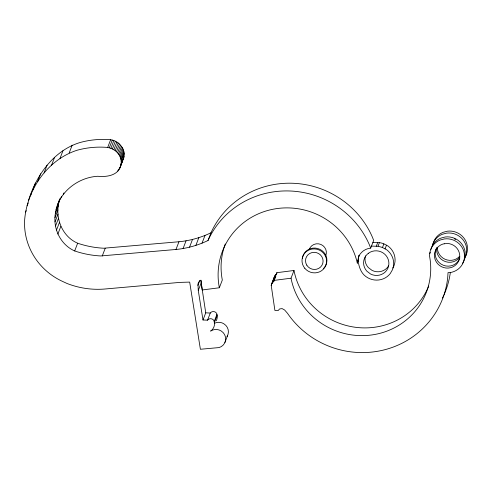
<?xml version="1.0" encoding="UTF-8"?>
<svg xmlns="http://www.w3.org/2000/svg" width="492" height="492" viewBox="0 0 492 492"><rect width="100%" height="100%" fill="white"/><g stroke="black" fill="none" stroke-linecap="round" stroke-linejoin="round"><path stroke-width="0.74" d="M271.221 285.378L274.899 310.458L278.085 310.587L279.647 308.933L282.119 308.613L284.64 310.009L287.457 313.25A88.265 85.221 21 0 0 381.915 350.421A88.265 85.221 21 0 0 447.732 277.236L448.046 272.617L449.78 272.617A17.515 16.913 21 0 0 464.436 257.986L464.325 253.552A17.515 16.913 21 0 0 444.405 238.928L440.039 240.078A17.515 16.913 21 0 0 429.756 253.558L429.498 255.742L430.186 260.016A70.786 68.339 21 0 1 371.245 335.027A70.786 68.339 21 0 1 291.024 278.208L273.86 280.422L273.97 281.086L271.756 283.675L271.221 285.378L274.727 275.95L276.935 273.355L276.83 272.691L293.995 270.477A70.786 68.339 21 0 0 356.552 327.426A70.786 68.339 21 0 0 428.741 286.055M274.149 278.761L274.192 277.648M357.309 263.177L358.631 256.707A15.184 14.662 21 0 1 370.704 248.109L369.289 244.573A88.252 85.202 21 0 0 288.779 190.951A88.252 85.202 21 0 0 208.018 240.508C197.975 245.36 187.089 248.405 175.988 249.475L100.743 255.957A93.32 90.097 21 0 1 74.679 250.951C60.504 244.708 52.792 228.54 55.35 213.473C57.994 192.796 77.508 177.397 97.76 176.271C107.072 177.225 119.23 175.435 121.069 164.279C122.57 155.478 114.507 147.606 106.008 147.317A85.657 82.699 21 0 0 77.029 150.269C47.355 159.795 26.845 189.881 24.6 220.477A64.63 62.398 21 0 0 62.576 281.43L67.096 283.509A82.121 79.286 21 0 0 106.1 288.902L179.832 282.396L189.678 282.094L200.392 349.265L219.026 347.58A9.533 9.2 21 0 0 223.097 332.531L220.957 330.821A9.533 9.2 21 0 0 210.613 331.091A9.557 9.231 21 0 0 214.543 323.841L214.045 320.895A3.807 3.678 21 0 0 212.224 319.093L211.394 318.804A3.807 3.678 21 0 0 207.55 320.175L202.987 319.991L198.276 290.464L197.993 283.97A6.291 6.07 21 0 1 200.939 280.163L202.187 289.972L219.346 287.758A70.774 68.326 21 0 1 273.245 209.192A70.774 68.326 21 0 1 356.829 261.061L357.309 263.177L358.213 260.293A15.184 14.662 21 0 1 359.16 255.287M123.209 159.457C127.268 150.048 118.572 139.753 108.972 139.587A85.657 82.699 21 0 0 79.993 142.539C53.72 150.509 36.242 175.318 28.474 200.625M370.704 248.109L373.674 240.385L372.259 236.843A88.252 85.202 21 0 0 291.744 183.227A88.252 85.202 21 0 0 210.982 232.778C200.939 237.63 190.053 240.674 178.953 241.75L103.714 248.226A93.32 90.097 21 0 1 77.65 243.22C61.082 236.068 54.015 215.527 59.901 198.996M30.867 195.109L31.445 192.895M357.377 262.74L358.139 260.698M32.466 190.736L35.436 183.006M27.134 205.785L28.21 202.975M25.652 212.034L26.193 210.631M37.706 181.443L40.676 173.713M44.108 172.883L47.078 165.152M51.574 165.189L54.538 157.465M59.987 158.486L62.951 150.761M69.218 152.877L72.183 145.152M57.336 205.398L59.495 199.777M58.954 201.542L60.03 198.731M56.131 209.389L59.101 201.658M60.965 197.845L61.506 196.443M55.35 213.473L58.314 205.742M63.351 194.358L63.892 192.95M54.993 217.624L57.964 209.893M55.073 221.794L58.038 214.069M55.578 225.957L58.542 218.227M56.512 230.065L59.477 222.335M57.859 234.087L60.83 226.357M107.662 147.502L110.626 139.777M109.292 147.846L112.256 140.115M110.878 148.344L113.843 140.614M112.404 148.984L115.368 141.259M74.679 250.951L77.65 243.22M113.855 149.765L116.819 142.04M115.208 150.681L118.172 142.951M116.456 151.714L119.421 143.99M117.582 152.858L120.546 145.134M118.572 154.101L121.542 146.376M119.421 155.429L122.385 147.698M120.116 156.825L123.08 149.094M120.645 158.27L123.615 150.54M121.007 159.759L123.978 152.028M121.204 161.265L124.169 153.535M117.809 171.056L118.351 169.654M118.769 169.851L119.581 167.747M120.657 164.937L121.469 162.827M121.069 164.279L124.033 156.554M119.587 168.559L122.551 160.829L121.739 162.126M120.245 167.188L123.707 158.024M102.256 255.981L105.22 248.257M175.988 249.475L178.953 241.75M183.079 248.546L186.05 240.822M189.537 247.199L192.501 239.469M195.865 245.403L198.829 237.673M202.034 243.171L205.004 235.44M208.018 240.508L210.982 232.778M197.852 285.44L199.74 280.52M198.276 290.464L201.21 282.82L201.043 280.631M202.987 319.991L205.736 312.844L201.21 282.82M219.346 287.758L222.316 280.028A70.774 68.326 21 0 1 225.256 243.989M207.55 320.175L210.293 313.023A3.807 3.678 21 0 1 214.143 311.657L214.967 311.94A3.807 3.678 21 0 1 216.794 313.742L217.286 316.688A9.557 9.231 21 0 1 216.209 320.784M214.235 321.442L216.984 314.29M214.414 322.549L217.157 315.403M224.918 342.5L227.667 335.353M271.756 283.675L274.727 275.95M272.734 282.18L275.698 274.45M273.86 280.422L276.83 272.691M273.97 281.086L275.858 276.166M291.024 278.208L293.995 270.477M358.631 256.707L359.148 255.366M357.438 262.31L358.213 260.293M371.478 246.098L376.288 246.252L377.696 242.587C381.411 242.347 384.867 244.26 388.016 246.037A17.515 16.913 21 0 1 393.883 266.049L392.745 268.023M376.288 246.252L378.041 246.197L379.443 242.531M358.071 261.111C359.062 266.91 360.87 272.943 365.876 276.553A17.515 16.913 21 0 0 390.267 273.546L392.475 269.714A17.515 16.913 21 0 0 386.607 249.708L382.469 247.507L383.877 243.841M385.082 248.854L386.491 245.182M429.756 253.558L430.248 252.273M205.736 312.844L210.293 313.023M377.696 242.587L372.887 242.427M378.041 246.197L382.469 247.507M302.383 258.546A12.362 11.931 21 0 1 319.886 249.327A12.362 11.931 21 0 1 323.355 268.681M309.284 249.339A8.825 8.524 21 0 1 320.809 244.419A8.825 8.524 21 0 1 325.624 255.969M227.04 336.522A9.533 9.2 21 0 0 225.84 325.378L223.706 323.674A9.533 9.2 21 0 0 214.518 323.262M388.618 265.865A12.712 12.275 21 0 1 372.038 270.385L368.256 267.507A12.712 12.275 21 0 1 365.451 255.883M459.786 258.183A12.712 12.275 21 0 1 448.347 266.172A12.712 12.275 21 0 1 436.263 258.577L435.709 257.113A12.712 12.275 21 0 1 436.502 248.085M443.796 295.268A88.265 85.221 21 0 1 442.486 298.035M450.34 272.55A88.265 85.221 21 0 1 444.11 294.573M462.351 263.583A17.515 16.913 21 0 0 465.174 256.055L465.069 251.615A17.515 16.913 21 0 0 445.149 236.996L440.777 238.146A17.515 16.913 21 0 0 430.887 249.45M459.633 256.332A12.712 12.275 21 0 1 438.489 252.777L437.935 251.314A12.712 12.275 21 0 1 437.413 247.224M459.854 257.052A12.712 12.275 21 0 1 448.243 262.236A12.712 12.275 21 0 1 437.745 254.708L437.197 253.245A12.712 12.275 21 0 1 436.841 247.617M454.239 238.731A12.712 12.275 21 0 1 455.66 239.45M464.245 259.106A17.515 16.913 21 0 0 466.656 252.187L466.551 247.753A17.515 16.913 21 0 0 446.631 233.128L442.265 234.278A17.515 16.913 21 0 0 432.204 246.308M465.364 256.535A17.515 16.913 21 0 0 467.4 250.256L467.289 245.822A17.515 16.913 21 0 0 447.369 231.197L443.003 232.347A17.515 16.913 21 0 0 433.79 241.547M432.819 245.102A17.515 16.913 21 0 1 433.538 242.23M368.367 253.3L367.186 254.309A12.712 12.275 21 0 0 366.847 271.178L370.63 274.05A12.712 12.275 21 0 0 386.644 270.391A12.712 12.275 21 0 0 384.892 254.327A12.712 12.275 21 0 0 368.367 253.3M444.239 243.786L442.695 244.112A12.712 12.275 21 0 0 434.971 259.044L435.525 260.508A12.712 12.275 21 0 0 450.481 267.728A12.712 12.275 21 0 0 459.651 254.53A12.712 12.275 21 0 0 447.376 243.454L444.239 243.786M306.768 265.139A8.825 8.524 21 0 0 321.989 265.219A8.825 8.524 21 0 0 314.136 252.334A8.825 8.524 21 0 0 306.768 265.139M304.763 268.251A12.362 11.931 21 0 0 325.802 265.416A12.362 11.931 21 0 0 312.328 249.02A12.362 11.931 21 0 0 304.763 268.251"/></g></svg>
